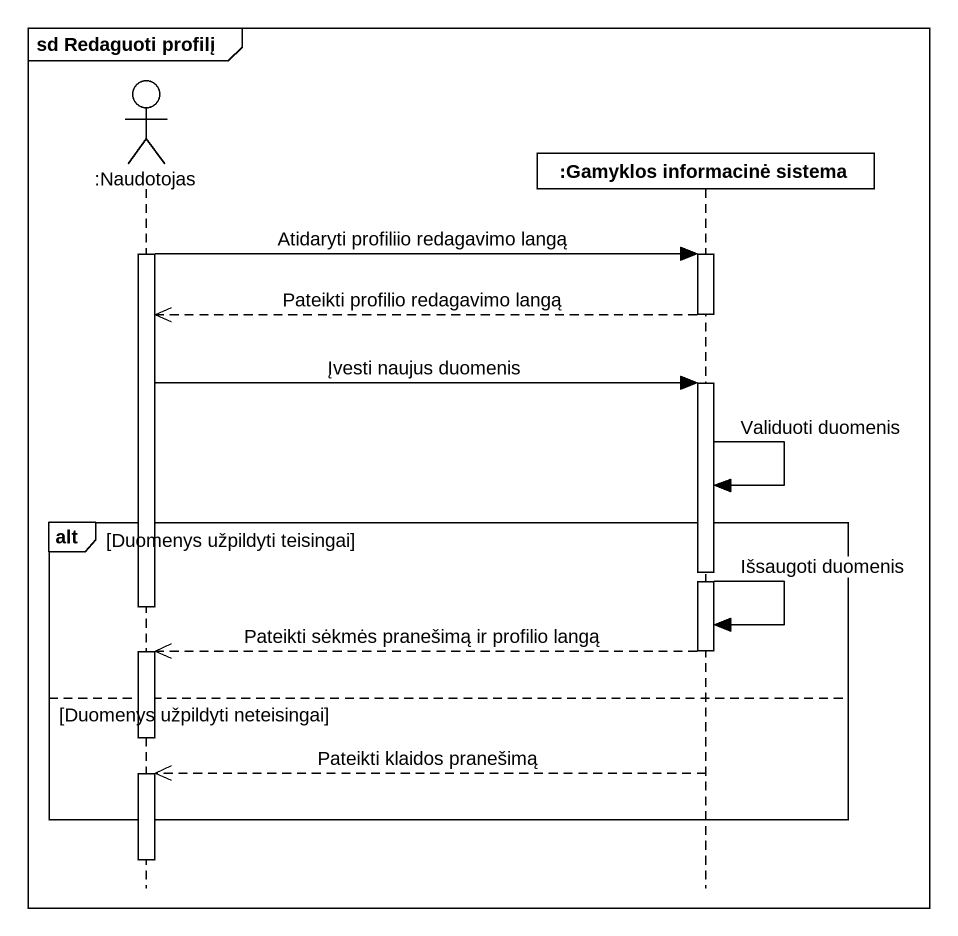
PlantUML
@startuml
mainframe sd Redaguoti profilį
hide footbox
actor ":Naudotojas" as Naudotojas
participant ":Gamyklos informacinė sistema" as Gamyklos_informacinė_sistema

activate Naudotojas
Naudotojas -> Gamyklos_informacinė_sistema : Atidaryti profiliio redagavimo langą
activate Gamyklos_informacinė_sistema
Gamyklos_informacinė_sistema -->> Naudotojas : Pateikti profilio redagavimo langą
deactivate Gamyklos_informacinė_sistema
Naudotojas -> Gamyklos_informacinė_sistema : Įvesti naujus duomenis
activate Gamyklos_informacinė_sistema
Gamyklos_informacinė_sistema -> Gamyklos_informacinė_sistema : Validuoti duomenis
alt Duomenys užpildyti teisingai
  deactivate Naudotojas
  Gamyklos_informacinė_sistema -> Gamyklos_informacinė_sistema : Išsaugoti duomenis
  Gamyklos_informacinė_sistema -->> Naudotojas : Pateikti sėkmės pranešimą ir profilio langą
  deactivate Gamyklos_informacinė_sistema
  activate Naudotojas
else Duomenys užpildyti neteisingai
  deactivate Naudotojas
  Gamyklos_informacinė_sistema -->> Naudotojas : Pateikti klaidos pranešimą
  activate Naudotojas
end
deactivate Naudotojas
@enduml
